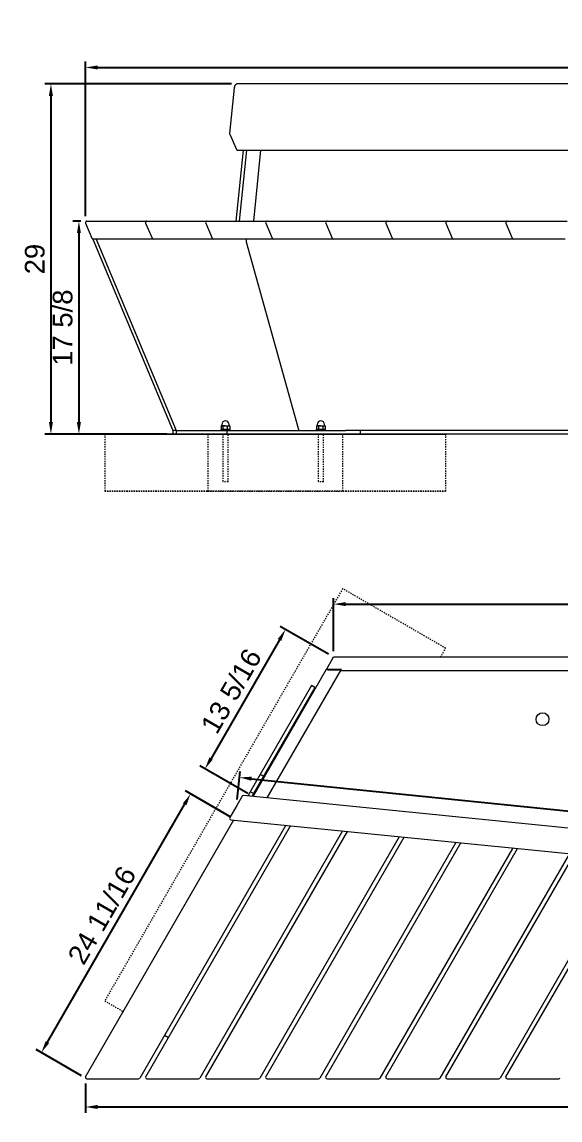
# Model space of a CAD drawing. Header units: inches. Extents: x -13 to 186, y -2 to 139.
# Drawn here: x -13.3 to 31.2, y 48 to 138.8 of the extents above; entities that cross this region are included whole.
import ezdxf

# ---------------------------------------------------------------- set-up
doc = ezdxf.new("R2010")
doc.units = ezdxf.units.IN
doc.linetypes.add('HIDDEN', pattern=[1.905, 1.27, -0.635])
for name, color, linetype, lineweight in [('ZANO_R', 7, 'Continuous', 0), ('ZANO_R_przerywana', 250, 'HIDDEN', 0), ('ZANO_W', 1, 'Continuous', 0)]:
    doc.layers.add(name, color=color, linetype=linetype, lineweight=lineweight)
doc.styles.get("Standard").update_dxf_attribs({"font": 'arial.ttf'})
doc.dimstyles.new('amerykanie', dxfattribs={"dimtxt": 50, "dimasz": 50, "dimexe": 0.5, "dimexo": 0.5, "dimgap": 1, "dimtad": 1, "dimdec": 0, "dimzin": 0, "dimlunit": 5, "dimtxsty": 'Standard', "dimcen": 0.09, "dimclrd": 1, "dimclre": 1, "dimclrt": 1, "dimazin": 0, "dimtfac": 1, "dimtdec": 0, "dimtmove": 0, "dimatfit": 3, "dimfxl": 1, "dimtzin": 0, "dimarcsym": 1})

# ---------------------------------------------------------------- blocks, each defined once
blk = doc.blocks.new('*D386')
at = {"layer": 'ZANO_W', "color": 1, "lineweight": -2}
for p, q in [((-8.401, 122.374), (-9.061, 122.374)), ((-8.561, 121.374), (-8.561, 105.738)), ((-6.923, 104.738), (-9.061, 104.738))]:
    blk.add_line(p, q, dxfattribs=at)
at = {"layer": 'ZANO_W', "color": 1}
for points in [[(-8.395, 121.374), (-8.728, 121.374), (-8.561, 122.374)], [(-8.728, 105.738), (-8.395, 105.738), (-8.561, 104.738)]]:
    blk.add_solid(points, dxfattribs=at)
at = {"layer": 'ZANO_W', "color": 1, "insert": (-9.902, 113.556), "char_height": 1.625, "attachment_point": 5, "rotation": 90}
blk.add_mtext('17 5/8', dxfattribs=at)
blk = doc.blocks.new('*D387')
at = {"layer": 'ZANO_W', "color": 1, "lineweight": -2}
for p, q in [((4.058, 133.722), (-11.378, 133.722)), ((-10.878, 132.722), (-10.878, 105.738)), ((-1.279, 104.738), (-11.378, 104.738))]:
    blk.add_line(p, q, dxfattribs=at)
at = {"layer": 'ZANO_W', "color": 1}
for points in [[(-10.711, 132.722), (-11.044, 132.722), (-10.878, 133.722)], [(-11.044, 105.738), (-10.711, 105.738), (-10.878, 104.738)]]:
    blk.add_solid(points, dxfattribs=at)
at = {"layer": 'ZANO_W', "color": 1, "insert": (-12.207, 119.23), "char_height": 1.625, "attachment_point": 5, "rotation": 90}
blk.add_mtext('29', dxfattribs=at)
blk = doc.blocks.new('*D388')
at = {"layer": 'ZANO_W', "color": 1, "lineweight": -2}
for p, q in [((-8.017, 122.779), (-8.017, 135.583)), ((100.763, 121.228), (100.763, 135.583)), ((-7.017, 135.083), (99.763, 135.083))]:
    blk.add_line(p, q, dxfattribs=at)
at = {"layer": 'ZANO_W', "color": 1}
for points in [[(-7.017, 135.25), (-7.017, 134.916), (-8.017, 135.083)], [(99.763, 134.916), (99.763, 135.25), (100.763, 135.083)]]:
    blk.add_solid(points, dxfattribs=at)
at = {"layer": 'ZANO_W', "color": 1, "insert": (46.373, 136.424), "char_height": 1.625, "attachment_point": 5}
blk.add_mtext('108 3/4', dxfattribs=at)
blk = doc.blocks.new('*D390')
at = {"layer": 'ZANO_W', "color": 1, "lineweight": -2}
for p, q in [((4.013, 73.054), (0.245, 75.228)), ((-11.169, 54.447), (0.179, 74.112)), ((-8.334, 51.657), (-12.102, 53.831))]:
    blk.add_line(p, q, dxfattribs=at)
at = {"layer": 'ZANO_W', "color": 1}
for points in [[(0.323, 74.029), (0.034, 74.195), (0.678, 74.978)], [(-11.313, 54.531), (-11.024, 54.364), (-11.669, 53.581)]]:
    blk.add_solid(points, dxfattribs=at)
at = {"layer": 'ZANO_W', "color": 1, "insert": (-6.656, 64.95), "char_height": 1.625, "attachment_point": 5, "rotation": 60.0128}
blk.add_mtext('24 11/16', dxfattribs=at)
blk = doc.blocks.new('*D394')
at = {"layer": 'ZANO_W', "color": 1, "lineweight": -2}
for p, q in [((12.078, 86.543), (8.103, 88.837)), ((8.036, 87.721), (2.377, 77.92)), ((5.419, 75.009), (1.444, 77.304))]:
    blk.add_line(p, q, dxfattribs=at)
at = {"layer": 'ZANO_W', "color": 1}
for points in [[(8.18, 87.638), (7.891, 87.805), (8.536, 88.587)], [(2.233, 78.004), (2.522, 77.837), (1.877, 77.054)]]:
    blk.add_solid(points, dxfattribs=at)
at = {"layer": 'ZANO_W', "color": 1, "insert": (4.045, 83.491), "char_height": 1.625, "attachment_point": 5, "rotation": 60}
blk.add_mtext('13 5/16', dxfattribs=at)
blk = doc.blocks.new('*D397')
at = {"layer": 'ZANO_W', "color": 1, "lineweight": -2}
for p, q in [((12.511, 86.793), (12.511, 91.184)), ((100.72, 86.718), (100.72, 91.184)), ((13.511, 90.684), (99.72, 90.684))]:
    blk.add_line(p, q, dxfattribs=at)
at = {"layer": 'ZANO_W', "color": 1}
for points in [[(13.511, 90.851), (13.511, 90.518), (12.511, 90.684)], [(99.72, 90.518), (99.72, 90.851), (100.72, 90.684)]]:
    blk.add_solid(points, dxfattribs=at)
at = {"layer": 'ZANO_W', "color": 1, "insert": (56.615, 92.025), "char_height": 1.625, "attachment_point": 5}
blk.add_mtext('88 3/16', dxfattribs=at)
blk = doc.blocks.new('*D398')
at = {"layer": 'ZANO_W', "color": 1, "lineweight": -2}
for p, q in [((-8.019, 51.033), (-8.019, 48.582)), ((81.019, 50.966), (81.019, 48.582)), ((-7.019, 49.082), (80.019, 49.082))]:
    blk.add_line(p, q, dxfattribs=at)
at = {"layer": 'ZANO_W', "color": 1}
for points in [[(-7.019, 49.249), (-7.019, 48.916), (-8.019, 49.082)], [(80.019, 48.916), (80.019, 49.249), (81.019, 49.082)]]:
    blk.add_solid(points, dxfattribs=at)
at = {"layer": 'ZANO_W', "color": 1, "insert": (36.5, 50.423), "char_height": 1.625, "attachment_point": 5}
blk.add_mtext('89 1/16', dxfattribs=at)
blk = doc.blocks.new('*D410')
at = {"layer": 'ZANO_W', "color": 1, "lineweight": -2}
for p, q in [((4.545, 74.515), (4.783, 76.84)), ((5.727, 76.24), (88.579, 67.756)), ((89.387, 65.827), (89.625, 68.151))]:
    blk.add_line(p, q, dxfattribs=at)
at = {"layer": 'ZANO_W', "color": 1}
for points in [[(5.744, 76.406), (5.71, 76.075), (4.732, 76.342)], [(88.562, 67.59), (88.596, 67.921), (89.574, 67.654)]]:
    blk.add_solid(points, dxfattribs=at)
at = {"layer": 'ZANO_W', "color": 1, "insert": (47.29, 73.331), "char_height": 1.625, "attachment_point": 5, "rotation": 354.15282}
blk.add_mtext('85 5/16', dxfattribs=at)

msp = doc.modelspace()

# ---------------------------------------------------------------- linework, layer by layer
at = {"layer": 'ZANO_R'}
for p, q in [((89.23359, 133.73329), (4.5577, 133.72213)), ((4.29261, 133.39056), (3.9108, 129.62988)), ((3.92051, 129.56967), (4.48877, 128.30111)), ((5.02219, 128.23135), (4.42747, 122.37372)), ((4.59656, 128.23129), (89.27246, 128.24245)), ((5.29492, 128.23139), (4.7002, 122.37372)), ((5.90524, 122.37372), (6.49998, 128.23154)), ((-8.0099, 122.20994), (-7.48141, 120.95027)), ((-7.90101, 122.37372), (-3.62828, 122.37372)), ((-3.62828, 122.37372), (-2.93205, 122.37372)), ((-3.04095, 122.20994), (-2.51245, 120.95027)), ((-2.93205, 122.37372), (1.33943, 122.37372)), ((1.33943, 122.37372), (2.03565, 122.37372)), ((1.92675, 122.20994), (2.45525, 120.95027)), ((2.03565, 122.37372), (6.30713, 122.37372)), ((6.30713, 122.37372), (7.00335, 122.37372)), ((6.89446, 122.20994), (7.42295, 120.95027)), ((7.00335, 122.37372), (11.27483, 122.37372)), ((11.27483, 122.37372), (11.97106, 122.37372)), ((11.86216, 122.20994), (12.39065, 120.95027)), ((11.97106, 122.37372), (16.24253, 122.37372)), ((16.24253, 122.37372), (16.93876, 122.37372)), ((16.82986, 122.20994), (17.35836, 120.95027)), ((16.93876, 122.37372), (21.21023, 122.37372)), ((21.21023, 122.37372), (21.90646, 122.37372)), ((21.79756, 122.20994), (22.32606, 120.95027)), ((21.90646, 122.37372), (26.17794, 122.37372)), ((26.17794, 122.37372), (26.87416, 122.37372)), ((26.76526, 122.20994), (27.29376, 120.95027)), ((26.87416, 122.37372), (31.14564, 122.37372)), ((31.14564, 122.37372), (31.84187, 122.37372)), ((-7.41797, 120.87786), (-0.77873, 105.05321)), ((-7.37251, 120.87786), (-7.41797, 120.87786)), ((-3.09978, 120.87786), (-7.37251, 120.87786)), ((-7.14524, 120.87786), (-0.50601, 105.05321)), ((-2.40355, 120.87786), (-3.09978, 120.87786)), ((1.86792, 120.87786), (-2.40355, 120.87786)), ((2.56415, 120.87786), (1.86792, 120.87786)), ((6.83562, 120.87786), (2.56415, 120.87786)), ((7.53185, 120.87786), (6.83562, 120.87786)), ((11.80333, 120.87786), (7.53185, 120.87786)), ((12.49955, 120.87786), (11.80333, 120.87786)), ((16.77103, 120.87786), (12.49955, 120.87786)), ((17.46725, 120.87786), (16.77103, 120.87786)), ((21.73873, 120.87786), (17.46725, 120.87786)), ((22.43496, 120.87786), (21.73873, 120.87786)), ((26.70643, 120.87786), (22.43496, 120.87786)), ((27.40266, 120.87786), (26.70643, 120.87786)), ((31.67413, 120.87786), (27.40266, 120.87786)), ((5.27714, 120.66354), (9.61238, 105.13488)), ((3.1997, 105.41873), (3.1997, 105.16006)), ((3.24726, 105.44686), (3.21294, 105.42704)), ((3.24726, 105.44686), (3.27775, 105.44686)), ((3.26694, 105.54527), (3.26694, 105.4567)), ((3.53703, 105.44686), (3.27775, 105.44686)), ((3.35579, 105.41873), (3.35579, 105.16006)), ((3.53703, 105.44686), (3.82146, 105.44686)), ((3.71827, 105.41873), (3.71827, 105.16006)), ((3.82146, 105.44686), (3.87709, 105.44686)), ((3.85741, 105.4567), (3.85741, 105.54527)), ((3.91141, 105.42704), (3.87709, 105.44686)), ((3.92465, 105.41873), (3.91086, 105.42609)), ((3.92465, 105.41873), (3.92465, 105.16006)), ((11.09759, 105.41873), (11.09759, 105.16006)), ((11.14515, 105.44686), (11.11083, 105.42704)), ((11.14515, 105.44686), (11.17564, 105.44686)), ((11.16483, 105.54527), (11.16483, 105.4567)), ((11.43492, 105.44686), (11.17564, 105.44686)), ((11.25368, 105.41873), (11.25368, 105.16006)), ((11.43492, 105.44686), (11.71935, 105.44686)), ((11.61616, 105.41873), (11.61616, 105.16006)), ((11.71935, 105.44686), (11.77498, 105.44686)), ((11.7553, 105.4567), (11.7553, 105.54527)), ((11.8093, 105.42704), (11.77498, 105.44686)), ((11.82254, 105.41873), (11.80875, 105.42609)), ((11.82254, 105.41873), (11.82254, 105.16006)), ((115.41486, 104.73829), (-11.10478, 104.73829)), ((-6.42332, 104.73829), (2.09941, 104.73829)), ((13.25909, 104.73829), (-6.42332, 104.73829)), ((-0.50601, 105.05321), (-0.77873, 105.05321)), ((-0.77873, 105.05321), (-0.77873, 104.73829)), ((-0.50601, 105.05321), (-0.50601, 104.73829)), ((-0.50601, 105.05321), (3.67581, 105.05321)), ((2.09941, 104.73829), (21.78182, 104.73829)), ((3.16853, 105.13194), (3.16853, 105.05321)), ((3.56218, 105.13194), (3.16853, 105.13194)), ((3.21299, 105.15172), (3.24726, 105.13194)), ((3.77868, 104.73829), (3.34567, 104.73829)), ((3.95582, 105.13194), (3.56218, 105.13194)), ((3.67581, 105.05321), (3.67581, 104.73829)), ((3.67581, 105.05321), (13.52805, 105.05321)), ((3.87709, 105.13194), (3.91094, 105.15148)), ((3.91085, 105.15163), (3.92465, 105.16006)), ((3.95582, 105.05321), (3.95582, 105.13194)), ((11.06642, 105.13194), (11.06642, 105.05321)), ((11.46007, 105.13194), (11.06642, 105.13194)), ((11.11088, 105.15172), (11.14515, 105.13194)), ((11.67192, 104.73829), (11.2389, 104.73829)), ((11.85371, 105.13194), (11.46007, 105.13194)), ((11.77498, 105.13194), (11.80883, 105.15148)), ((11.80874, 105.15163), (11.82254, 105.16006)), ((11.85371, 105.05321), (11.85371, 105.13194)), ((21.78182, 104.73829), (13.25909, 104.73829)), ((38.9031, 105.05321), (13.52805, 105.05321)), ((14.69796, 105.05321), (14.69796, 104.73829)), ((11.95142, 85.32401), (12.42424, 86.14297)), ((12.42424, 86.14297), (12.51061, 86.29255)), ((100.76281, 86.29255), (12.51061, 86.29255)), ((5.85199, 74.75949), (11.93173, 85.28992)), ((7.01206, 74.6431), (13.13628, 85.25055)), ((11.94158, 85.30696), (11.93173, 85.28992)), ((11.94158, 85.30696), (11.95142, 85.32401)), ((11.97769, 85.28611), (11.94158, 85.30696)), ((11.95142, 85.32401), (12.05475, 85.26435)), ((12.0139, 85.27478), (12.0196, 85.28464)), ((13.13628, 85.26435), (12.05475, 85.26435)), ((12.08173, 85.25055), (12.96355, 85.25055)), ((13.11238, 85.26435), (13.13628, 85.25055)), ((13.13628, 85.33521), (13.14415, 85.33521)), ((13.13628, 85.26435), (13.13628, 85.33521)), ((13.14415, 85.18562), (13.14415, 85.33521)), ((13.14415, 85.18562), (98.87606, 85.18562)), ((10.68128, 83.94698), (6.43589, 76.59375)), ((10.954, 83.78952), (6.70861, 76.43629)), ((10.954, 83.78952), (10.68128, 83.94698)), ((10.62761, 83.03112), (10.51614, 83.03112)), ((6.43589, 76.59375), (5.60822, 75.16019)), ((6.70861, 76.43629), (5.88095, 75.00273)), ((6.70861, 76.43629), (6.43589, 76.59375)), ((4.93487, 74.78121), (4.49406, 74.0177)), ((89.72504, 66.34451), (5.04915, 74.84004)), ((5.43463, 74.85951), (5.40289, 74.80455)), ((5.60822, 75.16019), (5.43463, 74.85951)), ((5.55653, 74.78913), (5.43463, 74.85951)), ((5.88095, 75.00273), (5.60822, 75.16019)), ((5.88095, 75.00273), (5.74662, 74.77006)), ((4.49406, 74.0177), (3.9258, 73.02322)), ((-8.00328, 51.58438), (4.2587, 72.82274)), ((4.0165, 72.84704), (88.69239, 64.35152)), ((8.55527, 72.39167), (-3.526, 51.46628)), ((-3.03432, 51.58438), (8.95558, 72.35151)), ((13.2473, 71.91418), (1.4417, 51.46628)), ((1.93338, 51.58438), (13.65128, 71.88039)), ((13.25097, 71.92055), (13.2473, 71.91418)), ((17.9371, 71.43285), (6.4094, 51.46628)), ((6.90108, 51.58438), (18.34699, 71.40927)), ((22.6269, 70.95151), (11.3771, 51.46628)), ((11.86878, 51.58438), (23.04269, 70.93815)), ((17.94668, 71.44943), (17.9371, 71.43285)), ((22.64238, 70.97831), (22.6269, 70.95151)), ((27.31671, 70.47018), (16.3448, 51.46628)), ((16.83649, 51.58438), (27.73839, 70.46703)), ((32.00651, 69.98884), (21.31251, 51.46628)), ((21.80419, 51.58438), (32.43409, 69.99591)), ((27.33808, 70.50719), (27.31671, 70.47018)), ((36.69631, 69.50751), (26.28021, 51.46628)), ((26.77189, 51.58438), (37.12979, 69.52479)), ((-1.48014, 55.00983), (-1.16251, 54.82645)), ((-7.90101, 51.40724), (-3.62828, 51.40724)), ((-2.93205, 51.40724), (1.33943, 51.40724)), ((2.03565, 51.40724), (6.30713, 51.40724)), ((7.00335, 51.40724), (11.27483, 51.40724)), ((11.97106, 51.40724), (16.24253, 51.40724)), ((16.93876, 51.40724), (21.21023, 51.40724)), ((21.90646, 51.40724), (26.17794, 51.40724)), ((26.87416, 51.40724), (31.14564, 51.40724))]:
    msp.add_line(p, q, dxfattribs=at)
msp.add_circle((29.79666, 81.16096), 0.53142, dxfattribs=at)
for centre, radius, start, end in [((4.02829, 129.61795), 0.11809, 174.2027112, 204.1303315), ((4.59655, 128.34939), 0.11809, 204.1303315, 270.0075497), ((-7.90101, 122.25563), 0.11809, 90, 202.7604763), ((-2.93205, 122.25563), 0.11809, 90, 202.7604763), ((2.03565, 122.25563), 0.11809, 90, 202.7604763), ((7.00335, 122.25563), 0.11809, 90, 202.7604763), ((11.97106, 122.25563), 0.11809, 90, 202.7604763), ((16.93876, 122.25563), 0.11809, 90, 202.7604763), ((21.90646, 122.25563), 0.11809, 90, 202.7604763), ((26.87416, 122.25563), 0.11809, 90, 202.7604763), ((-7.37251, 120.99596), 0.11809, 202.7604763, 270), ((-2.40355, 120.99596), 0.11809, 202.7604763, 270), ((2.56415, 120.99596), 0.11809, 202.7604763, 270), ((7.53185, 120.99596), 0.11809, 202.7604763, 270), ((12.49955, 120.99596), 0.11809, 202.7604763, 270), ((17.46725, 120.99596), 0.11809, 202.7604763, 270), ((22.43496, 120.99596), 0.11809, 202.7604763, 270), ((27.40266, 120.99596), 0.11809, 202.7604763, 270), ((3.2571, 105.4567), 0.00984, 270, 0), ((3.56218, 105.54527), 0.29524, 0, 180), ((3.86725, 105.4567), 0.00984, 180, 270), ((11.15499, 105.4567), 0.00984, 270, 0), ((11.46007, 105.54527), 0.29524, 0, 180), ((11.76514, 105.4567), 0.00984, 180, 270), ((5.03736, 74.72253), 0.11809, 84.2706931, 150), ((4.02829, 72.96455), 0.11809, 150.2556796, 264.2706931), ((-7.90101, 51.52533), 0.11809, 150, 270), ((-3.62828, 51.52533), 0.11809, 270, 330), ((-2.93205, 51.52533), 0.11809, 150, 270), ((1.33943, 51.52533), 0.11809, 270, 330), ((2.03565, 51.52533), 0.11809, 150, 270), ((6.30713, 51.52533), 0.11809, 270, 330), ((7.00335, 51.52533), 0.11809, 150, 270), ((11.27483, 51.52533), 0.11809, 270, 330), ((11.97106, 51.52533), 0.11809, 150, 270), ((16.24253, 51.52533), 0.11809, 270, 330), ((16.93876, 51.52533), 0.11809, 150, 270), ((21.21023, 51.52533), 0.11809, 270, 330), ((21.90646, 51.52533), 0.11809, 150, 270), ((26.17794, 51.52533), 0.11809, 270, 330), ((26.87416, 51.52533), 0.11809, 150, 270), ((31.14564, 51.52533), 0.11809, 270, 330)]:
    msp.add_arc(centre, radius, start, end, dxfattribs=at)
for centre, start_param, end_param in [((5.35016, 120.73145), 0.20641076, 2.04203522), ((9.68541, 105.20279), 2.04203522, 3.14159265)]:
    msp.add_ellipse(centre, major_axis=(0, 0.14959), ratio=0.54791585, start_param=start_param, end_param=end_param, dxfattribs=at)
for points, knots in [([(4.55957, 133.7213), (4.55713, 133.72159), (4.53821, 133.72384), (4.50284, 133.71579), (4.45725, 133.69786), (4.41633, 133.66903), (4.38001, 133.63126), (4.34847, 133.58403), (4.32272, 133.52819), (4.30423, 133.46698), (4.29578, 133.41986), (4.29305, 133.39464), (4.29261, 133.39056)], [0, 0, 0, 0, 0.01678279, 0.13035924, 0.24135497, 0.35385282, 0.47167267, 0.59675987, 0.7272662, 0.85721792, 0.97685592, 1, 1, 1, 1]), ([(3.1997, 105.41873), (3.21238, 105.42659), (3.23796, 105.44246), (3.2644, 105.44538), (3.27775, 105.44686)], [0, 0, 0, 0, 0.49545796, 1, 1, 1, 1]), ([(3.27775, 105.44686), (3.2796, 105.44682), (3.29361, 105.44657), (3.32002, 105.44042), (3.34379, 105.426), (3.35579, 105.41873)], [0, 0, 0, 0, 0.07008577, 0.53078223, 1, 1, 1, 1]), ([(3.35579, 105.41873), (3.37781, 105.42458), (3.42205, 105.43635), (3.48292, 105.44543), (3.52146, 105.44644), (3.53703, 105.44686)], [0, 0, 0, 0, 0.37142284, 0.74615035, 1, 1, 1, 1]), ([(3.53703, 105.44686), (3.5486, 105.44664), (3.57178, 105.44621), (3.60656, 105.44277), (3.64128, 105.43742), (3.67146, 105.43106), (3.69711, 105.4247), (3.71121, 105.42072), (3.71827, 105.41873)], [0, 0, 0, 0, 0.18859366, 0.37792758, 0.5692696, 0.7611666, 0.88054195, 1, 1, 1, 1]), ([(3.71827, 105.41873), (3.73503, 105.42659), (3.76885, 105.44246), (3.80382, 105.44538), (3.82146, 105.44686)], [0, 0, 0, 0, 0.49545796, 1, 1, 1, 1]), ([(3.82146, 105.44686), (3.82391, 105.44682), (3.83437, 105.44669), (3.85289, 105.44458), (3.87695, 105.43875), (3.90094, 105.43019), (3.91674, 105.42255), (3.92465, 105.41873)], [0, 0, 0, 0, 0.070051359, 0.299809398, 0.53082909, 0.765024472, 1, 1, 1, 1]), ([(11.09759, 105.41873), (11.11027, 105.42659), (11.13585, 105.44246), (11.16229, 105.44538), (11.17564, 105.44686)], [0, 0, 0, 0, 0.49545796, 1, 1, 1, 1]), ([(11.17564, 105.44686), (11.17749, 105.44682), (11.19149, 105.44657), (11.21791, 105.44042), (11.24168, 105.426), (11.25368, 105.41873)], [0, 0, 0, 0, 0.07008577, 0.53078223, 1, 1, 1, 1]), ([(11.25368, 105.41873), (11.2757, 105.42458), (11.31994, 105.43635), (11.38081, 105.44543), (11.41935, 105.44644), (11.43492, 105.44686)], [0, 0, 0, 0, 0.37142284, 0.74615035, 1, 1, 1, 1]), ([(11.43492, 105.44686), (11.44649, 105.44664), (11.46967, 105.44621), (11.50445, 105.44277), (11.53917, 105.43742), (11.56935, 105.43106), (11.595, 105.4247), (11.6091, 105.42072), (11.61616, 105.41873)], [0, 0, 0, 0, 0.18859366, 0.37792758, 0.5692696, 0.7611666, 0.88054195, 1, 1, 1, 1]), ([(11.61616, 105.41873), (11.63292, 105.42659), (11.66674, 105.44246), (11.70171, 105.44538), (11.71935, 105.44686)], [0, 0, 0, 0, 0.49545796, 1, 1, 1, 1]), ([(11.71935, 105.44686), (11.72179, 105.44682), (11.73226, 105.44669), (11.75078, 105.44458), (11.77484, 105.43875), (11.79882, 105.43019), (11.81463, 105.42255), (11.82254, 105.41873)], [0, 0, 0, 0, 0.070051359, 0.299809398, 0.53082909, 0.765024472, 1, 1, 1, 1]), ([(3.27775, 105.13194), (3.2759, 105.13197), (3.26189, 105.13222), (3.23547, 105.13837), (3.2117, 105.15279), (3.1997, 105.16006)], [0, 0, 0, 0, 0.070085768, 0.530782234, 1, 1, 1, 1]), ([(3.35579, 105.16006), (3.34312, 105.1522), (3.31753, 105.13634), (3.29109, 105.13341), (3.27775, 105.13194)], [0, 0, 0, 0, 0.49545796, 1, 1, 1, 1]), ([(3.53703, 105.13194), (3.52144, 105.13231), (3.46011, 105.13378), (3.40036, 105.14883), (3.35579, 105.16006)], [0, 0, 0, 0, 0.25407936, 1, 1, 1, 1]), ([(3.71827, 105.16006), (3.71122, 105.15807), (3.69712, 105.15409), (3.66039, 105.14501), (3.60721, 105.1346), (3.56052, 105.13283), (3.53703, 105.13194)], [0, 0, 0, 0, 0.11941605, 0.23890937, 0.61707189, 1, 1, 1, 1]), ([(3.82146, 105.13194), (3.81901, 105.13197), (3.80854, 105.13211), (3.79002, 105.13421), (3.76597, 105.14004), (3.74198, 105.1486), (3.72618, 105.15624), (3.71827, 105.16006)], [0, 0, 0, 0, 0.07005136, 0.2998094, 0.53082909, 0.76502447, 1, 1, 1, 1]), ([(3.92465, 105.16006), (3.90789, 105.1522), (3.87407, 105.13634), (3.8391, 105.13341), (3.82146, 105.13194)], [0, 0, 0, 0, 0.49545796, 1, 1, 1, 1]), ([(11.17564, 105.13194), (11.17379, 105.13197), (11.15978, 105.13222), (11.13336, 105.13837), (11.10959, 105.15279), (11.09759, 105.16006)], [0, 0, 0, 0, 0.070085768, 0.530782234, 1, 1, 1, 1]), ([(11.25368, 105.16006), (11.24101, 105.1522), (11.21542, 105.13634), (11.18898, 105.13341), (11.17564, 105.13194)], [0, 0, 0, 0, 0.49545796, 1, 1, 1, 1]), ([(11.43492, 105.13194), (11.41933, 105.13231), (11.358, 105.13378), (11.29825, 105.14883), (11.25368, 105.16006)], [0, 0, 0, 0, 0.25407936, 1, 1, 1, 1]), ([(11.61616, 105.16006), (11.60911, 105.15807), (11.59501, 105.15409), (11.55828, 105.14501), (11.5051, 105.1346), (11.45841, 105.13283), (11.43492, 105.13194)], [0, 0, 0, 0, 0.11941605, 0.23890937, 0.61707189, 1, 1, 1, 1]), ([(11.71935, 105.13194), (11.7169, 105.13197), (11.70643, 105.13211), (11.68791, 105.13421), (11.66386, 105.14004), (11.63987, 105.1486), (11.62407, 105.15624), (11.61616, 105.16006)], [0, 0, 0, 0, 0.07005136, 0.2998094, 0.53082909, 0.76502447, 1, 1, 1, 1]), ([(11.82254, 105.16006), (11.80578, 105.1522), (11.77196, 105.13634), (11.73699, 105.13341), (11.71935, 105.13194)], [0, 0, 0, 0, 0.49545796, 1, 1, 1, 1]), ([(11.93173, 85.28992), (11.9347, 85.29164), (11.94062, 85.29508), (11.96808, 85.28953), (12.00629, 85.27776), (12.04644, 85.26348), (12.07219, 85.25405), (12.08173, 85.25055)], [0, 0, 0, 0, 0.21793188, 0.43587262, 0.65381339, 0.87175406, 1, 1, 1, 1]), ([(12.96355, 85.25055), (12.97526, 85.25229), (12.99942, 85.25589), (13.02365, 85.25977), (13.03218, 85.2642), (13.03246, 85.26435)], [0, 0, 0, 0, 0.476150159, 0.982863797, 1, 1, 1, 1]), ([(12.96355, 85.25055), (12.98237, 85.2473), (13.02, 85.24079), (13.07054, 85.23444), (13.10975, 85.23462), (13.12948, 85.2413), (13.13483, 85.24858), (13.13628, 85.25055)], [0, 0, 0, 0, 0.22879062, 0.45763364, 0.68647696, 0.9153201, 1, 1, 1, 1])]:
    msp.add_open_spline(points, degree=3, knots=knots, dxfattribs=at)
at = {"layer": 'ZANO_R_przerywana', "ltscale": 0.05}
for p, q in [((-6.42332, 104.73829), (-6.42332, 100.01451)), ((2.09941, 104.73829), (2.09941, 100.01451)), ((3.34567, 104.73829), (3.34567, 100.80181)), ((3.77868, 100.80181), (3.77868, 104.73829)), ((11.2389, 104.73829), (11.2389, 100.80181)), ((11.67192, 100.80181), (11.67192, 104.73829)), ((13.25909, 104.73829), (13.25909, 100.01451)), ((21.78182, 104.73829), (21.78182, 100.01451)), ((-6.42332, 100.01451), (2.09941, 100.01451)), ((13.25909, 100.01451), (-6.42332, 100.01451)), ((2.09941, 100.01451), (21.78182, 100.01451)), ((3.77868, 100.80181), (3.34567, 100.80181)), ((11.67192, 100.80181), (11.2389, 100.80181)), ((21.78182, 100.01451), (13.25909, 100.01451)), ((13.25909, 91.95471), (-6.42332, 57.86378)), ((21.78182, 87.03411), (13.25909, 91.95471)), ((21.35368, 86.29255), (21.78182, 87.03411)), ((-6.42332, 57.86378), (-4.88923, 56.97807))]:
    msp.add_line(p, q, dxfattribs=at)

# ---------------------------------------------------------------- dimensions: what is measured, and where the dimension line sits
at = {"layer": 'ZANO_W'}
for base, p1, p2, picture, middle in [((100.76278, 135.08286), (-8.01672, 122.27923), (100.76278, 120.72781), '*D388', (46.37303, 136.42363)), ((100.71963, 90.68444), (12.51061, 86.29255), (100.71963, 86.21776), '*D397', (56.61512, 92.02521)), ((81.01949, 49.08244), (-8.01903, 51.53271), (81.01949, 51.46628), '*D398', (36.50023, 50.42265))]:
    dim = msp.add_linear_dim(base=base, p1=p1, p2=p2, dimstyle='amerykanie', override={"dimtxt": 1.625, "dimasz": 1, "dimgap": 0.5, "dimdec": 4, "dimaunit": 1, "dimadec": 1, "dimtdec": 4, "dimtmove": 1, "dimfrac": 2}, dxfattribs=at)
    dim.commit()
    dim.dimension.update_dxf_attribs({"geometry": picture, "text_midpoint": middle})
for base, p1, p2, picture, middle in [((-10.87771, 104.73829), (4.5577, 133.72213), (-0.77873, 104.73829), '*D387', (-12.20739, 119.23021)), ((-8.5613, 104.73829), (-7.90101, 122.37372), (-6.42332, 104.73829), '*D386', (-9.90151, 113.55601))]:
    dim = msp.add_linear_dim(base=base, p1=p1, p2=p2, angle=90, dimstyle='amerykanie', override={"dimtxt": 1.625, "dimasz": 1, "dimgap": 0.5, "dimdec": 4, "dimaunit": 1, "dimadec": 1, "dimtdec": 4, "dimtmove": 1, "dimfrac": 2}, dxfattribs=at)
    dim.commit()
    dim.dimension.update_dxf_attribs({"geometry": picture, "text_midpoint": middle})
for p1, p2, distance, picture, middle in [((12.51061, 86.29255), (5.85199, 74.75949), -4.58967, '*D394', (4.04539, 83.49124)), ((4.49406, 74.0177), (89.33588, 65.3292), 2.33673, '*D410', (47.28956, 73.33126)), ((-7.90101, 51.40724), (4.44602, 72.80395), 4.34983, '*D390', (-6.65585, 64.94951))]:
    dim = msp.add_aligned_dim(p1=p1, p2=p2, distance=distance, dimstyle='amerykanie', override={"dimtxt": 1.625, "dimasz": 1, "dimgap": 0.5, "dimdec": 4, "dimaunit": 1, "dimadec": 1, "dimtdec": 4, "dimtmove": 1, "dimfrac": 2}, dxfattribs=at)
    dim.commit()
    dim.dimension.update_dxf_attribs({"geometry": picture, "text_midpoint": middle})

doc.saveas('drawing.dxf')
